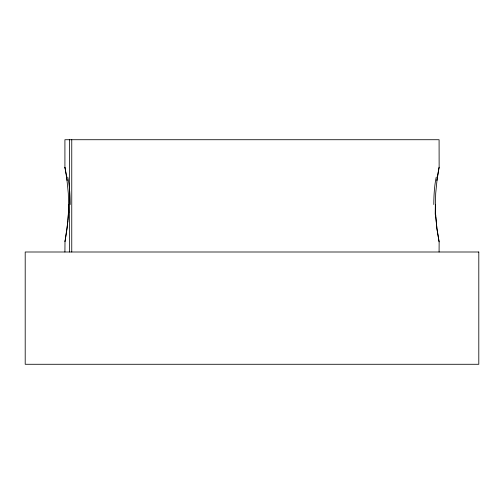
<?xml version="1.0" encoding="UTF-8"?>
<svg xmlns="http://www.w3.org/2000/svg" width="504" height="504" viewBox="0 0 504 504"><rect width="100%" height="100%" fill="white"/><g stroke="black" fill="none" stroke-linecap="round" stroke-linejoin="round"><path stroke-width="0.76" d="M68.613 208.127L68.311 193.442L66.887 179.084M68.645 205.84L68.645 204.567L68.796 212.883M439.085 252L439.135 241.989L436.892 228.394L435.632 214.647M435.204 214.446L435.355 204.567M68.613 208.058L68.418 213.759M68.588 209.166L67.977 220.292M68.368 214.647L67.108 228.394L64.972 241.447M67.908 221.042L65.35 239.507M436.905 180.646L439.135 167.139L439.085 139.721L64.915 139.721L64.921 167.404M437.113 179.084L435.689 193.442L435.387 208.127M437.245 178.17L438.367 171.184M438.48 170.566L438.852 168.575M65.211 240.232L65.3 239.765M65.174 240.439L65.029 241.17M438.927 168.197L439.11 167.259M64.997 241.322L64.915 252M439.104 241.838L436.968 228.961L435.758 216.808M64.896 167.278L65.01 167.876M64.934 167.479L65.073 168.197M65.066 168.141L65.52 170.566M65.155 168.601L66.112 173.981M65.633 171.184L66.755 178.17M66.232 174.724L67.095 180.646M435.708 215.97L435.412 209.166M435.582 213.759L435.387 208.058M435.355 205.204L435.355 205.84M71.757 139.721L71.757 252M69.476 139.721L69.476 252M433.805 204.536A37.157 7.409 -90 0 1 436.262 177.055M67.738 177.068A37.157 7.402 90 0 1 70.188 204.536M478.8 252L25.2 252L25.2 364.279L478.8 364.279L478.8 252"/></g></svg>
